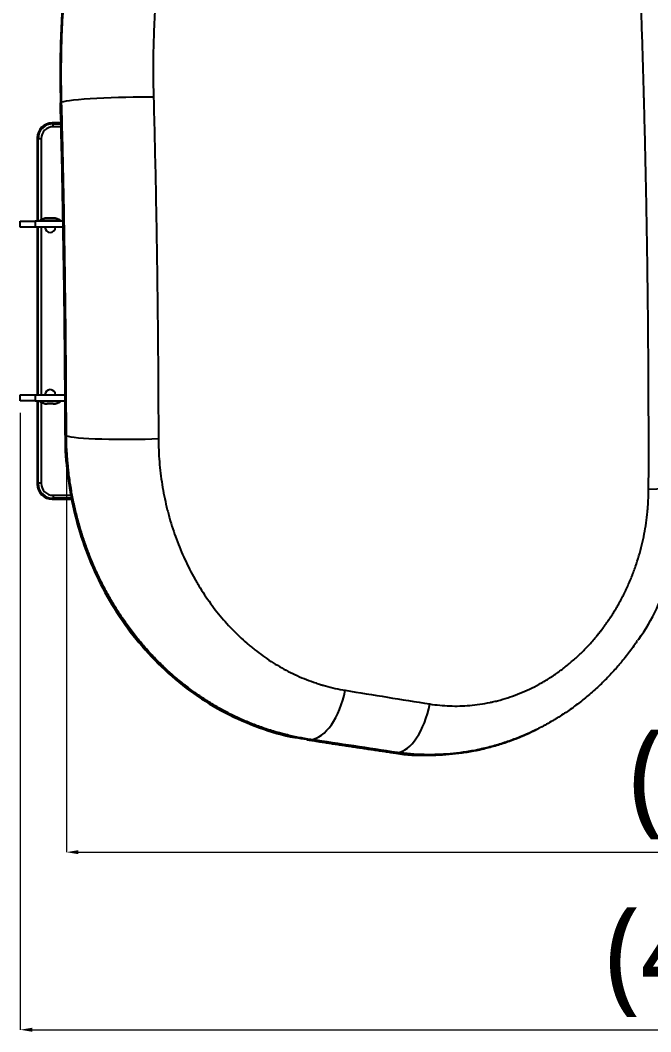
# Model space of a CAD drawing. Extents: x -2833 to -229, y 127 to 2035.
# Drawn here: x -1668.1 to -1457.7, y 540.4 to 877.9 of the extents above; entities that cross this region are included whole.
import ezdxf

# ---------------------------------------------------------------- set-up
doc = ezdxf.new("R2010")
doc.units = 0
doc.header["$LTSCALE"] = 0.5
doc.header["$MEASUREMENT"] = 0
doc.layers.get('0').update_dxf_attribs({"linetype": 'CONTINUOUS'})
doc.layers.get('DEFPOINTS').update_dxf_attribs({"linetype": 'CONTINUOUS'})
doc.styles.add('Daelim Dimension', font='NanumGothic.ttf')
doc.dimstyles.new('DEFAULT', dxfattribs={"dimscale": 2, "dimtxt": 2, "dimasz": 2, "dimexe": 0, "dimexo": 2, "dimgap": 1, "dimtad": 1, "dimdec": 0, "dimzin": 9, "dimdsep": 46, "dimtxsty": 'Daelim Dimension', "dimcen": 0.5, "dimclrd": 5, "dimclre": 5, "dimclrt": 256, "dimadec": 1, "dimazin": 0, "dimtfac": 1, "dimtdec": 0, "dimtix": 1, "dimtmove": 0, "dimatfit": 3, "dimfxl": 1, "dimtolj": 1, "dimtzin": 1, "dimlwd": 9, "dimlwe": 9, "dimarcsym": 0})

# ---------------------------------------------------------------- blocks, each defined once
blk = doc.blocks.new('*D61')
at = {"color": 5, "lineweight": 9, "transparency": 16777216}
for p, q in [((-1652.71, 735.28), (-1652.71, 600.31)), ((-1186.68, 735.49), (-1186.68, 600.31)), ((-1648.71, 600.31), (-1190.68, 600.31))]:
    blk.add_line(p, q, dxfattribs=at)
at = {"color": 5, "transparency": 16777216}
for points in [[(-1648.71, 600.98), (-1648.71, 599.64), (-1652.71, 600.31)], [(-1190.68, 600.98), (-1190.68, 599.64), (-1186.68, 600.31)]]:
    blk.add_solid(points, dxfattribs=at)
at = {"layer": 'DEFPOINTS', "color": 0, "transparency": 16777216}
for p in [(-1652.71, 739.28), (-1186.68, 739.49), (-1186.68, 600.31)]:
    blk.add_point(p, dxfattribs=at)
at = {"color": 7, "transparency": 16777216, "insert": (-1419.69, 622.87), "char_height": 30, "width": 85.1931, "attachment_point": 5, "style": 'Daelim Dimension'}
blk.add_mtext('\\A1;(467)', dxfattribs=at)
blk = doc.blocks.new('*D62')
at = {"color": 5, "lineweight": 9, "transparency": 16777216}
for p, q in [((-1668.12, 746.91), (-1668.12, 541.04)), ((-1187.16, 732.96), (-1187.16, 541.04)), ((-1664.12, 541.04), (-1191.16, 541.04))]:
    blk.add_line(p, q, dxfattribs=at)
at = {"color": 5, "transparency": 16777216}
for points in [[(-1664.12, 541.71), (-1664.12, 540.37), (-1668.12, 541.04)], [(-1191.16, 541.71), (-1191.16, 540.37), (-1187.16, 541.04)]]:
    blk.add_solid(points, dxfattribs=at)
at = {"layer": 'DEFPOINTS', "color": 0, "transparency": 16777216}
for p in [(-1668.12, 750.91), (-1187.16, 736.96), (-1187.16, 541.04)]:
    blk.add_point(p, dxfattribs=at)
at = {"color": 7, "transparency": 16777216, "insert": (-1427.64, 563.6), "char_height": 30, "attachment_point": 5, "style": 'Daelim Dimension'}
blk.add_mtext('\\A1;(482)', dxfattribs=at)

msp = doc.modelspace()

# ---------------------------------------------------------------- linework, layer by layer
at = {"color": 7, "linetype": 'Continuous', "lineweight": 25}
for p, q in [((-1654.3, 850.54), (-1654.51, 850.44)), ((-1654.66, 843.68), (-1657.44, 843.68)), ((-1657.44, 843.68), (-1657.15, 843.39)), ((-1657.15, 843.39), (-1654.66, 843.39)), ((-1657.15, 842.4), (-1657.15, 843.39)), ((-1654.63, 842.4), (-1657.15, 842.4)), ((-1662.44, 838.69), (-1662.44, 810.88)), ((-1662.15, 838.4), (-1662.44, 838.69)), ((-1661.15, 838.4), (-1662.15, 838.4)), ((-1662.15, 810.88), (-1662.15, 838.4)), ((-1661.15, 838.4), (-1661.15, 811.35)), ((-1668.12, 810.88), (-1663.12, 810.88)), ((-1668.12, 808.88), (-1668.12, 810.88)), ((-1653.96, 810.88), (-1663.12, 810.88)), ((-1663.12, 810.88), (-1663.12, 808.88)), ((-1661.57, 811.08), (-1661.57, 810.88)), ((-1654.68, 811.08), (-1661.57, 811.08)), ((-1657.12, 811.88), (-1659.12, 811.88)), ((-1654.68, 810.88), (-1654.68, 811.08)), ((-1663.12, 808.88), (-1668.12, 808.88)), ((-1653.93, 808.88), (-1663.12, 808.88)), ((-1662.44, 808.88), (-1662.44, 752.91)), ((-1662.15, 752.91), (-1662.15, 808.88)), ((-1661.15, 808.88), (-1661.15, 752.91)), ((-1668.12, 752.91), (-1663.12, 752.91)), ((-1668.12, 750.91), (-1668.12, 752.91)), ((-1663.12, 752.91), (-1653.3, 752.91)), ((-1663.12, 752.91), (-1663.12, 750.91)), ((-1663.12, 750.91), (-1668.12, 750.91)), ((-1663.12, 750.91), (-1653.29, 750.91)), ((-1662.44, 750.91), (-1662.44, 723.11)), ((-1662.15, 723.4), (-1662.15, 750.91)), ((-1661.57, 750.91), (-1661.57, 750.71)), ((-1654.68, 750.71), (-1661.57, 750.71)), ((-1661.15, 750.44), (-1661.15, 723.4)), ((-1657.12, 749.91), (-1659.12, 749.91)), ((-1654.68, 750.71), (-1654.68, 750.91)), ((-1653.13, 739.49), (-1653.14, 739.45)), ((-1652.83, 739.21), (-1652.71, 739.28)), ((-1662.44, 723.11), (-1662.15, 723.4)), ((-1661.15, 723.4), (-1662.15, 723.4)), ((-1657.15, 719.4), (-1657.15, 718.4)), ((-1657.15, 719.4), (-1651.09, 719.4)), ((-1657.15, 718.4), (-1657.44, 718.11)), ((-1657.44, 718.11), (-1650.86, 718.11)), ((-1650.91, 718.4), (-1657.15, 718.4)), ((-1495.95, 641.19), (-1495.58, 641.37)), ((-1571.11, 637.91), (-1571.3, 637.82)), ((-1542.51, 633.44), (-1542.25, 633.58))]:
    msp.add_line(p, q, dxfattribs=at)
for centre, radius, start, end in [((-1659.12, 807.75), 4.14, 90, 126.2183), ((-1657.12, 807.75), 4.14, 53.7817, 90), ((-1658.12, 808.88), 1.75, 180, 0), ((-1658.12, 752.91), 1.75, 90, 180), ((-1658.12, 752.91), 1.75, 0, 90), ((-1659.12, 754.05), 4.14, 233.7817, 270), ((-1657.12, 754.05), 4.14, 270, 306.2183)]:
    msp.add_arc(centre, radius, start, end, dxfattribs=at)
for centre, major_axis, ratio, start_param, end_param in [((-1634.62, 850.85), (-19.98, -0.53), 0.064101, 4.128277, 6.107657), ((-1634.83, 850.74), (-19.98, -0.54), 0.064991, 6.107647, 6.306009), ((-1657.44, 838.68), (-3.54, 3.54), 0.999315, 5.49813, 7.068241), ((-1657.15, 838.4), (-3.54, 3.54), 0.999589, 5.49813, 7.068241), ((-1657.15, 838.4), (-2.83, 2.83), 0.999315, 5.49813, 7.068241), ((-1633.15, 739.52), (-19.99, -0.07), 0.066449, 6.281814, 6.458741), ((-1633.02, 739.58), (-19.99, -0.04), 0.074603, 0.175658, 2.154457), ((-1657.44, 723.11), (-3.54, -3.54), 0.999315, 5.49813, 7.068241), ((-1657.15, 723.4), (-3.54, -3.54), 0.999589, 5.49813, 7.068241), ((-1657.15, 723.4), (-2.83, -2.83), 0.999315, 5.49813, 7.068241), ((-1465.86, 723.42), (-19.99, 0.07), 0.105655, 1.952494, 3.143065), ((-1569.3, 657.72), (-3.02, -19.76), 0.504061, 0.119044, 1.475909), ((-1540.43, 653.38), (-2.93, -19.78), 0.475089, 0.116833, 1.457872), ((-1569.49, 657.62), (3.05, 19.76), 0.514556, 3.142797, 3.261503), ((-1540.7, 653.25), (2.96, 19.77), 0.484269, 3.145733, 3.259099)]:
    msp.add_ellipse(centre, major_axis=major_axis, ratio=ratio, start_param=start_param, end_param=end_param, dxfattribs=at)
for points, knots in [([(-1458.42, 721.43), (-1458.38, 735.14), (-1458.4, 748.87), (-1458.52, 769.49), (-1458.58, 776.37), (-1458.7, 786.69), (-1458.75, 791), (-1458.81, 795.3), (-1458.83, 797.03), (-1458.84, 797.89), (-1458.88, 800.47), (-1458.91, 802.2), (-1459.04, 810.81), (-1459.17, 817.69), (-1459.45, 831.46), (-1459.61, 838.34), (-1459.81, 846.08), (-1459.83, 846.94), (-1459.87, 848.66), (-1459.94, 851.24), (-1460.01, 853.81), (-1460.16, 858.96), (-1460.26, 862.38), (-1460.57, 872.64), (-1460.79, 879.47), (-1461.27, 893.07), (-1461.53, 899.86), (-1462.07, 913.39), (-1462.36, 920.14), (-1462.97, 933.6), (-1463.28, 940.31), (-1463.95, 953.69), (-1464.3, 960.37), (-1465.4, 980.34), (-1466.19, 993.58), (-1467.91, 1019.9), (-1468.83, 1032.99), (-1469.81, 1046.01)], [0, 0, 0, 0, 0.125, 0.125, 0.1875, 0.1875, 0.21875, 0.226562, 0.226562, 0.234375, 0.234375, 0.25, 0.25, 0.3125, 0.3125, 0.375, 0.375, 0.382812, 0.382812, 0.390625, 0.40625, 0.40625, 0.4375, 0.4375, 0.5, 0.5, 0.5625, 0.5625, 0.625, 0.625, 0.6875, 0.6875, 0.75, 0.75, 0.875, 0.875, 1, 1, 1, 1]), ([(-1624.5, 997.15), (-1626.67, 992.83), (-1631.55, 982.34), (-1638.07, 964.99), (-1643.84, 946.05), (-1648.35, 927.09), (-1651.63, 908.12), (-1653.84, 888.4), (-1654.88, 869.03), (-1654.83, 856.25), (-1654.64, 850.18)], [0, 0, 0, 0, 0.102078, 0.2426, 0.381029, 0.502322, 0.629746, 0.757213, 0.885094, 1, 1, 1, 1]), ([(-1623.9, 998.18), (-1625.22, 995.49), (-1627.77, 990.04), (-1631.36, 981.71), (-1634.7, 973.22), (-1636.77, 967.45), (-1638.75, 961.62), (-1639.71, 958.68), (-1641.53, 952.73), (-1642.4, 949.73), (-1644.06, 943.67), (-1644.85, 940.6), (-1645.78, 936.74), (-1645.96, 935.96), (-1646.19, 934.99), (-1646.23, 934.8), (-1646.32, 934.41), (-1646.46, 933.82), (-1646.59, 933.24), (-1647.03, 931.29), (-1647.37, 929.73), (-1648.35, 925.04), (-1648.95, 921.89), (-1650.08, 915.58), (-1650.59, 912.41), (-1651.53, 906.05), (-1652.38, 899.65), (-1653.37, 889.98), (-1654.09, 880.23), (-1654.38, 873.67), (-1654.58, 867.08), (-1654.64, 863.77), (-1654.65, 857.13), (-1654.61, 853.79), (-1654.51, 850.44)], [0, 0, 0, 0, 0.0625, 0.125, 0.1875, 0.25, 0.25, 0.3125, 0.3125, 0.375, 0.375, 0.4375, 0.4375, 0.453125, 0.453125, 0.457031, 0.457031, 0.460938, 0.46875, 0.46875, 0.5, 0.5, 0.5625, 0.5625, 0.625, 0.625, 0.6875, 0.75, 0.8125, 0.875, 0.875, 0.9375, 0.9375, 1, 1, 1, 1]), ([(-1654.3, 850.54), (-1654.39, 853.89), (-1654.44, 857.23), (-1654.42, 863.88), (-1654.37, 867.19), (-1654.17, 873.79), (-1653.87, 880.37), (-1653.15, 890.17), (-1652.14, 899.89), (-1651.29, 906.33), (-1650.33, 912.74), (-1649.81, 915.93), (-1649.17, 919.52), (-1649.1, 919.91), (-1648.95, 920.71), (-1648.73, 921.9), (-1648.51, 923.09), (-1648.05, 925.45), (-1647.73, 927.03), (-1646.74, 931.72), (-1646.04, 934.81), (-1644.55, 940.95), (-1643.77, 943.99), (-1642.12, 950.01), (-1641.25, 953), (-1639.43, 958.91), (-1637.53, 964.76), (-1634.44, 973.39), (-1631.1, 981.86), (-1627.51, 990.17), (-1624.96, 995.61), (-1623.64, 998.31)], [0, 0, 0, 0, 0.0625, 0.0625, 0.125, 0.125, 0.1875, 0.25, 0.3125, 0.375, 0.375, 0.4375, 0.4375, 0.445313, 0.445313, 0.453125, 0.46875, 0.46875, 0.5, 0.5, 0.5625, 0.5625, 0.625, 0.625, 0.6875, 0.6875, 0.75, 0.8125, 0.875, 0.9375, 1, 1, 1, 1]), ([(-1596.2, 993.36), (-1597.38, 990.77), (-1599.69, 985.56), (-1602.91, 977.6), (-1605.92, 969.5), (-1608.7, 961.25), (-1610.4, 955.65), (-1612.03, 949.99), (-1612.81, 947.14), (-1614.29, 941.39), (-1614.99, 938.48), (-1616.32, 932.62), (-1616.95, 929.66), (-1617.83, 925.19), (-1618.26, 922.94), (-1618.73, 920.29), (-1618.92, 919.16), (-1619.05, 918.4), (-1619.12, 918.02), (-1619.69, 914.6), (-1620.15, 911.55), (-1621, 905.43), (-1621.76, 899.29), (-1622.65, 890.01), (-1623.28, 880.66), (-1623.54, 874.39), (-1623.71, 868.09), (-1623.76, 864.93), (-1623.76, 858.59), (-1623.72, 855.4), (-1623.63, 852.21)], [0, 0, 0, 0, 0.0625, 0.125, 0.1875, 0.25, 0.3125, 0.3125, 0.375, 0.375, 0.4375, 0.4375, 0.5, 0.5, 0.53125, 0.546875, 0.554687, 0.554687, 0.5625, 0.5625, 0.625, 0.625, 0.6875, 0.75, 0.8125, 0.875, 0.875, 0.9375, 0.9375, 1, 1, 1, 1]), ([(-1623.63, 852.21), (-1623.5, 847.47), (-1623.38, 842.73), (-1623.16, 833.25), (-1622.95, 823.76), (-1622.69, 809.53), (-1622.46, 795.29), (-1622.34, 785.8), (-1622.28, 779.86), (-1622.26, 778.67), (-1622.24, 776.3), (-1622.2, 772.74), (-1622.17, 769.18), (-1622.07, 757.32), (-1622.03, 747.83), (-1622.01, 738.36)], [0, 0, 0, 0, 0.125, 0.125, 0.25, 0.375, 0.5, 0.625, 0.625, 0.65625, 0.65625, 0.6875, 0.75, 0.75, 1, 1, 1, 1]), ([(-1654.82, 850.2), (-1654.81, 850.05), (-1654.47, 838.83), (-1654, 815.86), (-1653.47, 781.12), (-1653.24, 755.44), (-1653.25, 741.51), (-1653.25, 739.49)], [0, 0, 0, 0, 0.004132, 0.304882, 0.621548, 0.944898, 1, 1, 1, 1]), ([(-1654.51, 850.44), (-1654.39, 845.8), (-1654.27, 841.17), (-1654.05, 831.9), (-1653.84, 822.63), (-1653.57, 808.73), (-1653.34, 794.83), (-1653.22, 785.56), (-1653.1, 776.29), (-1653.05, 771.66), (-1652.92, 757.75), (-1652.86, 748.48), (-1652.83, 739.21)], [0, 0, 0, 0, 0.125, 0.125, 0.25, 0.375, 0.5, 0.625, 0.625, 0.75, 0.75, 1, 1, 1, 1]), ([(-1652.71, 739.28), (-1652.73, 748.55), (-1652.78, 757.82), (-1652.89, 771.72), (-1652.93, 776.36), (-1653.04, 785.63), (-1653.16, 794.9), (-1653.38, 808.81), (-1653.64, 822.72), (-1653.85, 831.99), (-1654.06, 841.27), (-1654.18, 845.91), (-1654.3, 850.54)], [0, 0, 0, 0, 0.25, 0.25, 0.375, 0.375, 0.5, 0.625, 0.75, 0.875, 0.875, 1, 1, 1, 1]), ([(-1653.1, 739.46), (-1653.11, 739.21), (-1653.32, 734.87), (-1652.45, 726.42), (-1650.44, 714.27), (-1646.94, 702.4), (-1642.14, 690.94), (-1636.03, 680.08), (-1628.64, 670), (-1620.05, 660.9), (-1610.37, 653.02), (-1599.78, 646.52), (-1588.45, 641.65), (-1579.26, 638.86), (-1573.83, 638.18), (-1572.49, 638.05)], [0, 0, 0, 0, 0.005036, 0.0865, 0.168761, 0.253324, 0.338757, 0.426368, 0.515897, 0.606424, 0.698079, 0.789293, 0.880417, 0.970639, 1, 1, 1, 1]), ([(-1571.11, 637.91), (-1572.52, 638.12), (-1575.34, 638.59), (-1578.11, 639.2), (-1579.84, 639.63), (-1580.36, 639.76), (-1580.87, 639.9), (-1581.22, 639.99), (-1581.39, 640.03), (-1582.24, 640.27), (-1582.93, 640.46), (-1584.96, 641.07), (-1586.3, 641.51), (-1588.95, 642.45), (-1590.27, 642.94), (-1592.86, 644), (-1595.42, 645.12), (-1599.19, 646.98), (-1602.87, 649.01), (-1606.47, 651.22), (-1608.81, 652.82), (-1610.55, 654.06), (-1611.41, 654.69), (-1612.27, 655.34), (-1612.84, 655.78), (-1613.12, 656), (-1614.53, 657.11), (-1616.74, 658.93), (-1619.93, 661.81), (-1622.99, 664.83), (-1625.93, 668), (-1628.75, 671.32), (-1630.55, 673.63), (-1632.3, 675.98), (-1633.27, 677.34), (-1634.2, 678.73), (-1634.41, 679.04), (-1634.52, 679.19), (-1634.82, 679.66), (-1635.44, 680.59), (-1636.04, 681.54), (-1637.21, 683.44), (-1638.73, 686.01), (-1640.84, 689.98), (-1642.8, 694.05), (-1644, 696.83), (-1645.14, 699.65), (-1645.69, 701.08), (-1646.72, 703.98), (-1647.21, 705.44), (-1647.73, 707.11), (-1647.79, 707.3), (-1647.9, 707.67), (-1648.07, 708.23), (-1648.23, 708.79), (-1648.56, 709.91), (-1648.76, 710.66), (-1649.36, 712.91), (-1650.1, 715.93), (-1651.01, 720.5), (-1651.49, 723.58), (-1651.91, 726.68), (-1652.09, 728.23), (-1652.38, 731.36), (-1652.49, 732.93), (-1652.65, 736.09), (-1652.7, 737.68), (-1652.71, 739.28)], [0, 0, 0, 0, 0.03125, 0.0625, 0.0625, 0.070313, 0.074219, 0.074219, 0.078125, 0.078125, 0.09375, 0.09375, 0.125, 0.125, 0.15625, 0.15625, 0.1875, 0.21875, 0.25, 0.28125, 0.3125, 0.3125, 0.328125, 0.335938, 0.335938, 0.34375, 0.34375, 0.375, 0.40625, 0.4375, 0.46875, 0.5, 0.53125, 0.53125, 0.5625, 0.566406, 0.566406, 0.570313, 0.570313, 0.578125, 0.59375, 0.59375, 0.625, 0.65625, 0.6875, 0.71875, 0.71875, 0.75, 0.75, 0.78125, 0.78125, 0.785156, 0.785156, 0.789063, 0.796875, 0.796875, 0.8125, 0.8125, 0.84375, 0.875, 0.90625, 0.90625, 0.9375, 0.9375, 0.96875, 0.96875, 1, 1, 1, 1]), ([(-1652.83, 739.21), (-1652.82, 737.62), (-1652.77, 736.03), (-1652.6, 732.86), (-1652.49, 731.29), (-1652.2, 728.16), (-1652.02, 726.6), (-1651.59, 723.5), (-1651.11, 720.42), (-1650.19, 715.84), (-1649.45, 712.81), (-1648.85, 710.56), (-1648.54, 709.43), (-1648.15, 708.12), (-1647.98, 707.57), (-1647.87, 707.19), (-1647.81, 707.01), (-1647.29, 705.33), (-1646.8, 703.87), (-1645.76, 700.97), (-1645.21, 699.54), (-1644.06, 696.72), (-1642.86, 693.93), (-1640.9, 689.86), (-1638.78, 685.89), (-1637.26, 683.32), (-1636.08, 681.41), (-1635.58, 680.63), (-1635.07, 679.84), (-1634.87, 679.53), (-1634.77, 679.38), (-1634.46, 678.91), (-1634.25, 678.6), (-1633.2, 677.07), (-1632.35, 675.86), (-1630.59, 673.51), (-1628.8, 671.2), (-1625.98, 667.89), (-1623.04, 664.72), (-1619.98, 661.7), (-1616.79, 658.82), (-1614.58, 657), (-1613.31, 656), (-1613.17, 655.89), (-1612.89, 655.67), (-1612.46, 655.34), (-1612.04, 655.02), (-1611.18, 654.38), (-1610.61, 653.96), (-1608.88, 652.72), (-1606.54, 651.13), (-1602.95, 648.92), (-1599.28, 646.88), (-1595.53, 645.03), (-1592.97, 643.91), (-1590.39, 642.85), (-1589.08, 642.35), (-1586.44, 641.42), (-1585.1, 640.98), (-1583.41, 640.47), (-1583.07, 640.37), (-1582.56, 640.23), (-1582.39, 640.18), (-1582.05, 640.08), (-1581.88, 640.03), (-1581.02, 639.8), (-1580.34, 639.62), (-1578.28, 639.11), (-1575.51, 638.5), (-1572.71, 638.02), (-1571.3, 637.82)], [0, 0, 0, 0, 0.03125, 0.03125, 0.0625, 0.0625, 0.09375, 0.09375, 0.125, 0.15625, 0.1875, 0.1875, 0.203125, 0.210937, 0.214844, 0.214844, 0.21875, 0.21875, 0.25, 0.25, 0.28125, 0.28125, 0.3125, 0.34375, 0.375, 0.40625, 0.40625, 0.421875, 0.425781, 0.425781, 0.429687, 0.429687, 0.4375, 0.4375, 0.46875, 0.46875, 0.5, 0.53125, 0.5625, 0.59375, 0.625, 0.65625, 0.65625, 0.660156, 0.660156, 0.664062, 0.671875, 0.671875, 0.6875, 0.6875, 0.71875, 0.75, 0.78125, 0.8125, 0.84375, 0.84375, 0.875, 0.875, 0.90625, 0.90625, 0.914062, 0.914062, 0.917969, 0.917969, 0.921875, 0.921875, 0.9375, 0.9375, 0.96875, 1, 1, 1, 1]), ([(-1622.01, 738.36), (-1622, 737.05), (-1621.97, 735.74), (-1621.86, 733.15), (-1621.78, 731.86), (-1621.58, 729.29), (-1621.45, 728.02), (-1621.14, 725.48), (-1620.78, 722.95), (-1620.11, 719.21), (-1619.56, 716.74), (-1619.12, 714.89), (-1618.88, 713.97), (-1618.6, 712.91), (-1618.47, 712.45), (-1618.39, 712.15), (-1618.35, 711.99), (-1617.96, 710.63), (-1617.23, 708.23), (-1616.41, 705.89), (-1615.56, 703.58), (-1614.66, 701.29), (-1613.2, 697.96), (-1611.61, 694.7), (-1610.47, 692.59), (-1609.59, 691.03), (-1609.14, 690.25), (-1608.68, 689.48), (-1608.37, 688.97), (-1608.22, 688.72), (-1607.43, 687.45), (-1606.79, 686.46), (-1605.47, 684.51), (-1604.11, 682.6), (-1601.99, 679.86), (-1599.76, 677.23), (-1597.44, 674.71), (-1595.02, 672.31), (-1593.13, 670.59), (-1592.06, 669.67), (-1591.62, 669.3), (-1591.4, 669.12), (-1590.75, 668.58), (-1590.31, 668.23), (-1588.98, 667.18), (-1587.19, 665.83), (-1584.43, 663.95), (-1581.59, 662.22), (-1578.69, 660.63), (-1576.7, 659.67), (-1574.69, 658.75), (-1573.67, 658.32), (-1571.6, 657.51), (-1570.55, 657.13), (-1568.96, 656.59), (-1568.43, 656.42), (-1567.76, 656.22), (-1567.62, 656.18), (-1567.35, 656.09), (-1566.95, 655.98), (-1566.54, 655.86), (-1565.19, 655.48), (-1564.1, 655.21), (-1561.9, 654.73), (-1560.78, 654.51), (-1559.67, 654.33)], [0, 0, 0, 0, 0.03125, 0.03125, 0.0625, 0.0625, 0.09375, 0.09375, 0.125, 0.15625, 0.1875, 0.1875, 0.203125, 0.210937, 0.214844, 0.214844, 0.21875, 0.21875, 0.25, 0.28125, 0.28125, 0.3125, 0.34375, 0.375, 0.40625, 0.40625, 0.421875, 0.429688, 0.429688, 0.4375, 0.4375, 0.46875, 0.46875, 0.5, 0.53125, 0.5625, 0.59375, 0.625, 0.65625, 0.664063, 0.664063, 0.671875, 0.671875, 0.6875, 0.6875, 0.71875, 0.75, 0.78125, 0.8125, 0.84375, 0.84375, 0.875, 0.875, 0.90625, 0.90625, 0.921875, 0.921875, 0.925781, 0.925781, 0.929688, 0.9375, 0.9375, 0.96875, 0.96875, 1, 1, 1, 1]), ([(-1462.05, 670.94), (-1461.95, 671.08), (-1459.42, 674.36), (-1455.56, 681.69), (-1450.75, 692.79), (-1447.59, 704.64), (-1446.02, 714.9), (-1445.99, 721.16), (-1446.07, 723.34)], [0, 0, 0, 0, 0.009407, 0.224018, 0.442917, 0.661005, 0.882483, 1, 1, 1, 1]), ([(-1531.43, 649.77), (-1530.33, 649.59), (-1528.13, 649.31), (-1524.81, 649.09), (-1522.59, 649.07), (-1520.36, 649.12), (-1519.24, 649.18), (-1517, 649.37), (-1515.87, 649.5), (-1513.62, 649.83), (-1512.48, 650.03), (-1511.21, 650.3), (-1511.07, 650.33), (-1510.78, 650.39), (-1510.36, 650.48), (-1509.93, 650.58), (-1509.09, 650.79), (-1508.52, 650.93), (-1506.84, 651.39), (-1504.62, 652.07), (-1501.34, 653.29), (-1499.19, 654.24), (-1497.06, 655.25), (-1496, 655.79), (-1493.91, 656.95), (-1492.87, 657.56), (-1491.58, 658.36), (-1491.33, 658.53), (-1490.94, 658.78), (-1490.82, 658.86), (-1490.56, 659.03), (-1490.43, 659.11), (-1489.8, 659.53), (-1489.3, 659.88), (-1487.81, 660.94), (-1486.84, 661.67), (-1484.94, 663.19), (-1483.07, 664.76), (-1480.4, 667.27), (-1477.85, 669.94), (-1476.13, 671.95), (-1475.25, 673.04), (-1475.05, 673.29), (-1474.95, 673.41), (-1474.66, 673.78), (-1474.47, 674.02), (-1473.9, 674.77), (-1473.52, 675.27), (-1472.42, 676.78), (-1471.71, 677.8), (-1470.35, 679.88), (-1469.69, 680.94), (-1468.43, 683.09), (-1467.23, 685.27), (-1465.58, 688.63), (-1464.52, 691.08), (-1464, 692.4), (-1463.88, 692.7), (-1463.83, 692.84), (-1463.65, 693.28), (-1463.54, 693.58), (-1463.21, 694.46), (-1463, 695.05), (-1462.38, 696.83), (-1462, 698.03), (-1461.3, 700.42), (-1460.97, 701.63), (-1460.38, 704.05), (-1459.85, 706.49), (-1459.23, 710.18), (-1458.92, 712.66), (-1458.77, 714.22), (-1458.74, 714.53), (-1458.69, 715.16), (-1458.66, 715.47), (-1458.59, 716.41), (-1458.56, 717.04), (-1458.46, 718.92), (-1458.43, 720.18), (-1458.42, 721.43)], [0, 0, 0, 0, 0.03125, 0.0625, 0.09375, 0.09375, 0.125, 0.125, 0.15625, 0.15625, 0.1875, 0.1875, 0.191406, 0.191406, 0.195313, 0.203125, 0.203125, 0.21875, 0.21875, 0.25, 0.28125, 0.3125, 0.3125, 0.34375, 0.34375, 0.375, 0.375, 0.382813, 0.382813, 0.386719, 0.386719, 0.390625, 0.390625, 0.40625, 0.40625, 0.4375, 0.4375, 0.46875, 0.5, 0.53125, 0.5625, 0.566406, 0.566406, 0.570313, 0.570313, 0.578125, 0.578125, 0.59375, 0.59375, 0.625, 0.625, 0.65625, 0.65625, 0.6875, 0.71875, 0.75, 0.753906, 0.753906, 0.757812, 0.757812, 0.765625, 0.765625, 0.78125, 0.78125, 0.8125, 0.8125, 0.84375, 0.84375, 0.875, 0.90625, 0.9375, 0.9375, 0.945313, 0.945313, 0.953125, 0.953125, 0.96875, 0.96875, 1, 1, 1, 1]), ([(-1462.22, 670.79), (-1462.49, 670.4), (-1462.75, 670.01), (-1463.93, 668.33), (-1464.88, 667.05), (-1466.35, 665.17), (-1466.85, 664.54), (-1467.48, 663.77), (-1467.61, 663.62), (-1467.87, 663.31), (-1468.25, 662.86), (-1468.64, 662.4), (-1469.95, 660.91), (-1471.02, 659.74), (-1473.21, 657.48), (-1475.45, 655.28), (-1478.97, 652.19), (-1481.41, 650.26), (-1483.91, 648.4), (-1485.18, 647.5), (-1487.13, 646.21), (-1487.78, 645.78), (-1488.61, 645.27), (-1488.78, 645.16), (-1489.11, 644.96), (-1489.61, 644.65), (-1490.11, 644.35), (-1491.78, 643.37), (-1493.13, 642.62), (-1495.86, 641.22), (-1497.23, 640.55), (-1500.01, 639.31), (-1502.81, 638.14), (-1507.08, 636.64), (-1509.97, 635.79), (-1512.16, 635.22), (-1513.26, 634.95), (-1514.37, 634.7), (-1514.92, 634.58), (-1515.1, 634.55), (-1515.47, 634.47), (-1515.66, 634.43), (-1517.32, 634.1), (-1518.8, 633.84), (-1521.75, 633.42), (-1523.22, 633.25), (-1526.16, 633), (-1528.55, 632.86), (-1530.94, 632.83), (-1531.86, 632.83)], [0, 0, 0, 0, 0.016541, 0.016541, 0.072327, 0.072327, 0.10022, 0.10022, 0.107194, 0.107194, 0.114167, 0.128114, 0.128114, 0.1839, 0.1839, 0.239687, 0.295473, 0.351259, 0.351259, 0.407046, 0.407046, 0.434939, 0.434939, 0.441912, 0.441912, 0.448886, 0.462832, 0.462832, 0.518619, 0.518619, 0.574405, 0.574405, 0.630192, 0.685978, 0.741765, 0.741765, 0.769658, 0.783604, 0.783604, 0.790578, 0.790578, 0.797551, 0.797551, 0.853337, 0.853337, 0.909124, 0.909124, 0.96491, 1, 1, 1, 1]), ([(-1559.67, 654.33), (-1555.01, 653.57), (-1550.32, 652.8), (-1540.91, 651.28), (-1536.18, 650.52), (-1531.43, 649.77)], [0, 0, 0, 0, 0.5, 0.5, 1, 1, 1, 1]), ([(-1532.06, 632.69), (-1531.17, 632.69), (-1528.83, 632.71), (-1526.49, 632.85), (-1523.56, 633.1), (-1522.09, 633.26), (-1519.15, 633.68), (-1517.5, 633.96), (-1515.84, 634.3), (-1515.48, 634.38), (-1515.29, 634.41), (-1514.74, 634.53), (-1514.37, 634.62), (-1513.27, 634.87), (-1512.54, 635.05), (-1510.36, 635.61), (-1507.48, 636.45), (-1503.22, 637.94), (-1500.43, 639.1), (-1498.02, 640.18), (-1496.99, 640.66), (-1495.98, 641.17)], [0, 0, 0, 0, 0.072391, 0.192144, 0.192144, 0.311898, 0.311898, 0.431651, 0.44662, 0.44662, 0.461589, 0.461589, 0.491528, 0.491528, 0.551404, 0.551404, 0.671157, 0.790911, 0.910664, 0.910664, 1, 1, 1, 1]), ([(-1571.3, 637.82), (-1566.55, 637.08), (-1561.78, 636.35), (-1552.18, 634.9), (-1547.36, 634.17), (-1542.51, 633.44)], [0, 0, 0, 0, 0.5, 0.5, 1, 1, 1, 1]), ([(-1542.25, 633.58), (-1547.1, 634.29), (-1551.94, 635.02), (-1561.56, 636.46), (-1566.34, 637.19), (-1571.11, 637.91)], [0, 0, 0, 0, 0.5, 0.5, 1, 1, 1, 1]), ([(-1542.51, 633.44), (-1541.06, 633.24), (-1539.61, 633.08), (-1536.7, 632.84), (-1534.67, 632.73), (-1532.63, 632.69), (-1532.06, 632.69)], [0, 0, 0, 0, 0.417449, 0.417449, 0.834898, 1, 1, 1, 1]), ([(-1531.86, 632.83), (-1532.4, 632.83), (-1534.41, 632.86), (-1536.41, 632.97), (-1539.33, 633.21), (-1540.79, 633.37), (-1542.25, 633.58)], [0, 0, 0, 0, 0.156474, 0.578237, 0.578237, 1, 1, 1, 1])]:
    msp.add_open_spline(points, degree=3, knots=knots, dxfattribs=at)
for points in [[(-1572.54, 637.86), (-1558.43, 635.64), (-1543.62, 633.48)], [(-1543.64, 633.59), (-1538.36, 632.39), (-1532.8, 632.76)]]:
    msp.add_open_spline(points, degree=2, dxfattribs=at)

# ---------------------------------------------------------------- dimensions: what is measured, and where the dimension line sits
dim = msp.add_linear_dim(base=(-1187.16, 541.04), p1=(-1668.12, 750.91), p2=(-1187.16, 736.96), text='(482)', dimstyle='DEFAULT', override={"dimtxt": 15, "dimclrt": 7})
dim.commit()
dim.dimension.update_dxf_attribs({"geometry": '*D62', "text_midpoint": (-1427.64, 541.04), "dimtype": 160})
dim = msp.add_linear_dim(base=(-1186.68, 600.31), p1=(-1652.71, 739.28), p2=(-1186.68, 739.49), text='(467)', dimstyle='DEFAULT', override={"dimtxt": 15, "dimclrt": 7})
dim.commit()
dim.dimension.update_dxf_attribs({"geometry": '*D61', "text_midpoint": (-1419.69, 622.87)})

doc.saveas('drawing.dxf')
